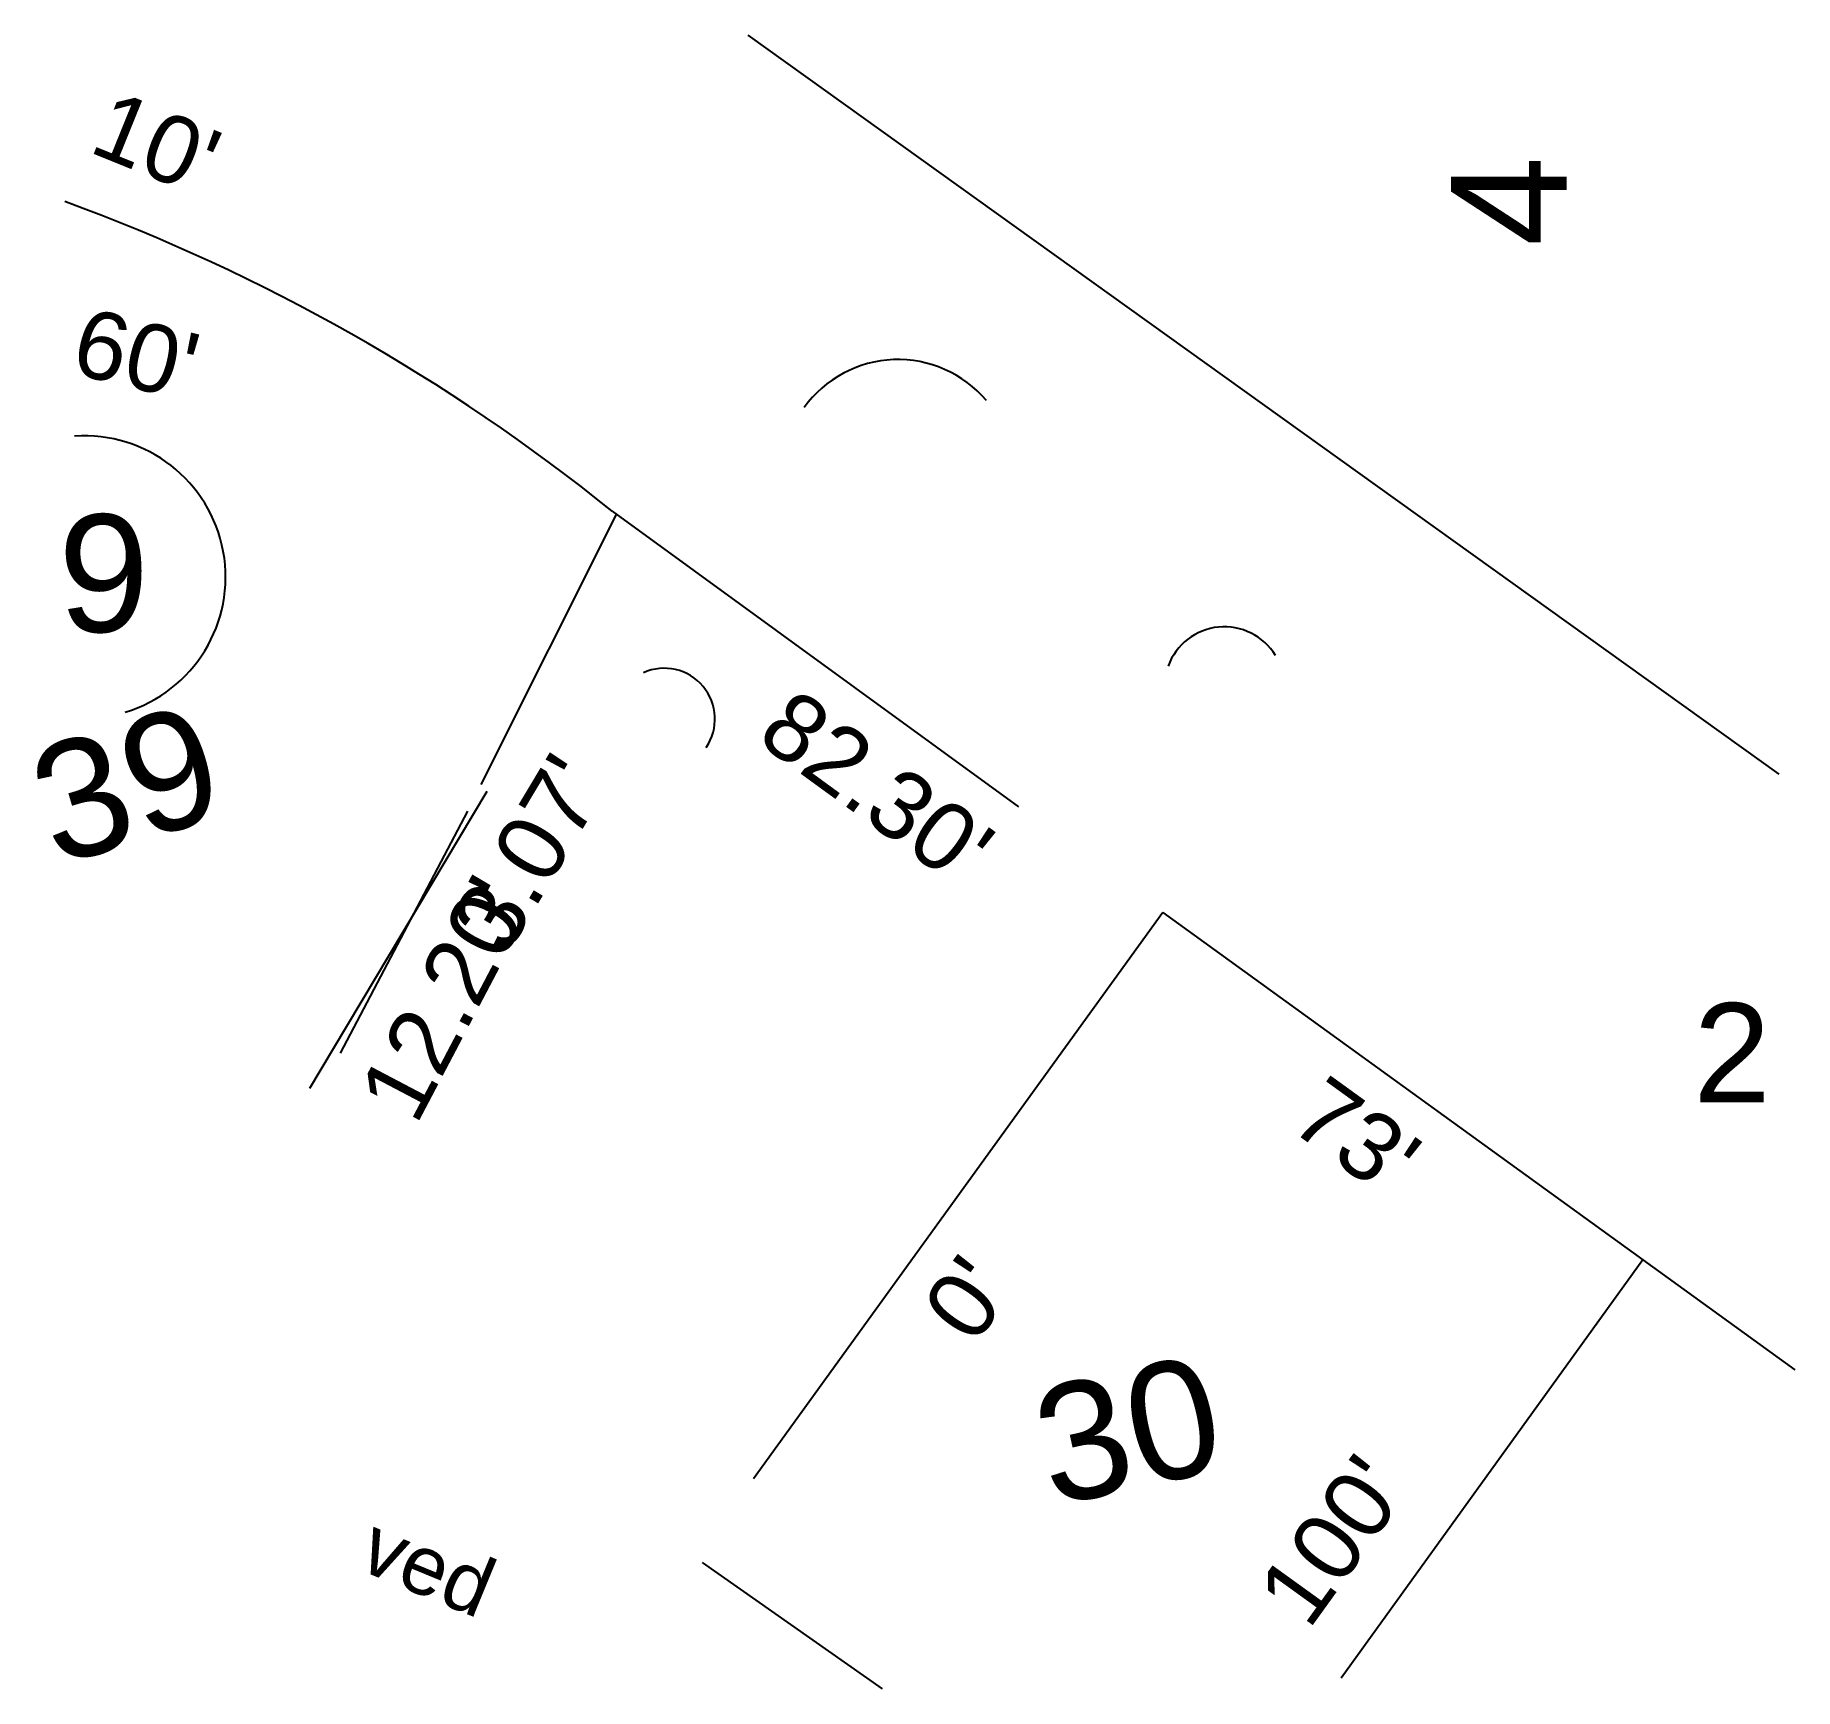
# Model space of a CAD drawing. Extents: x -4 to 209, y 1 to 201.
import ezdxf
from ezdxf.enums import TextEntityAlignment as Align

# ---------------------------------------------------------------- set-up
doc = ezdxf.new("R2010")
doc.units = 0
doc.header["$MEASUREMENT"] = 0
for name, color, linetype in [('PLAT-CURVE', 4, 'CONTINUOUS'), ('PLAT-LINE', 7, 'CONTINUOUS'), ('PLAT-TEXT-DIST', 2, 'CONTINUOUS'), ('PLAT-TEXT-LOTNO', 5, 'CONTINUOUS'), ('PLAT-TEXT-MISC', 9, 'CONTINUOUS')]:
    doc.layers.add(name, color=color, linetype=linetype)
doc.styles.add('PLAT', font='arial.ttf')

msp = doc.modelspace()

# ---------------------------------------------------------------- linework, layer by layer
at = {"layer": 'PLAT-CURVE'}
for centre, radius, start, end in [((-79.99, -37.9), 232.47, 51.0964, 69.9272), ((100.6, 147.34), 14.01, 40.2902, 144.1353), ((2.18, 135.04), 17.07, -73.2889, 93.9931), ((140.08, 121.77), 7.25, 31.4482, 159.8731), ((72.31, 117.86), 6.14, -34.1151, 114.1544)]:
    msp.add_arc(centre, radius, start, end, dxfattribs=at)
at = {"layer": 'PLAT-LINE'}
for p, q in [((82.43, 200.58), (207.14, 111.2)), ((66.56, 142.67), (50.14, 109.93)), ((66.01, 143.01), (115.16, 107.23)), ((50.87, 109.08), (32.28, 77.96)), ((48.51, 106.73), (33.12, 77.46)), ((132.62, 94.45), (83.1, 25.93)), ((132.62, 94.45), (190.7, 52.44)), ((32.28, 77.96), (29.41, 73.16)), ((190.7, 52.44), (154.21, 1.85)), ((190.7, 52.44), (209.09, 39.13)), ((76.89, 15.84), (98.68, 0.55))]:
    msp.add_line(p, q, dxfattribs=at)

# ---------------------------------------------------------------- texts
at = {"layer": 'PLAT-TEXT-DIST', "style": 'PLAT'}
for s, rotation, p in [("10'", 337.95, (8.46, 181.49)), ("60'", 346.4285, (6.91, 155.66)), ("100'", 54.1943, (158.46, 14.72))]:
    msp.add_text(s, height=8.169, rotation=rotation, dxfattribs=at).set_placement(p, align=Align.BOTTOM_CENTER)
for s, rotation, p in [("82.30'", 323.9499, (100.46, 112.88)), ("3.07'", 59.1405, (52.52, 103.87)), ("12.20'", 62.2606, (42.21, 85.97)), ("73'", 324.1164, (158.47, 70.72)), ("0'", 54.1446, (105.67, 50.18))]:
    msp.add_text(s, height=8.169, rotation=rotation, dxfattribs=at).set_placement(p, align=Align.TOP_CENTER)
at = {"layer": 'PLAT-TEXT-LOTNO', "style": 'PLAT'}
for s, height, rotation, p in [('4', 14, 90, (174.5, 180.5)), ('39', 14.208, 16.7111, (7.2, 110.01)), ('30', 14.208, 12.2703, (128.42, 31.87))]:
    msp.add_text(s, height=height, rotation=rotation, dxfattribs=at).set_placement(p, align=Align.MIDDLE_CENTER)
for s, height, p in [('9', 14.21, (4.5, 135.5)), ('2', 12, (201.5, 77.5))]:
    msp.add_text(s, height=height, dxfattribs=at).set_placement(p, align=Align.MIDDLE_CENTER)
at = {"layer": 'PLAT-TEXT-MISC', "style": 'PLAT'}
msp.add_text('ved', height=7.119, rotation=337.5909, dxfattribs=at).set_placement((43.77, 15.36), align=Align.MIDDLE_CENTER)

doc.saveas('drawing.dxf')
